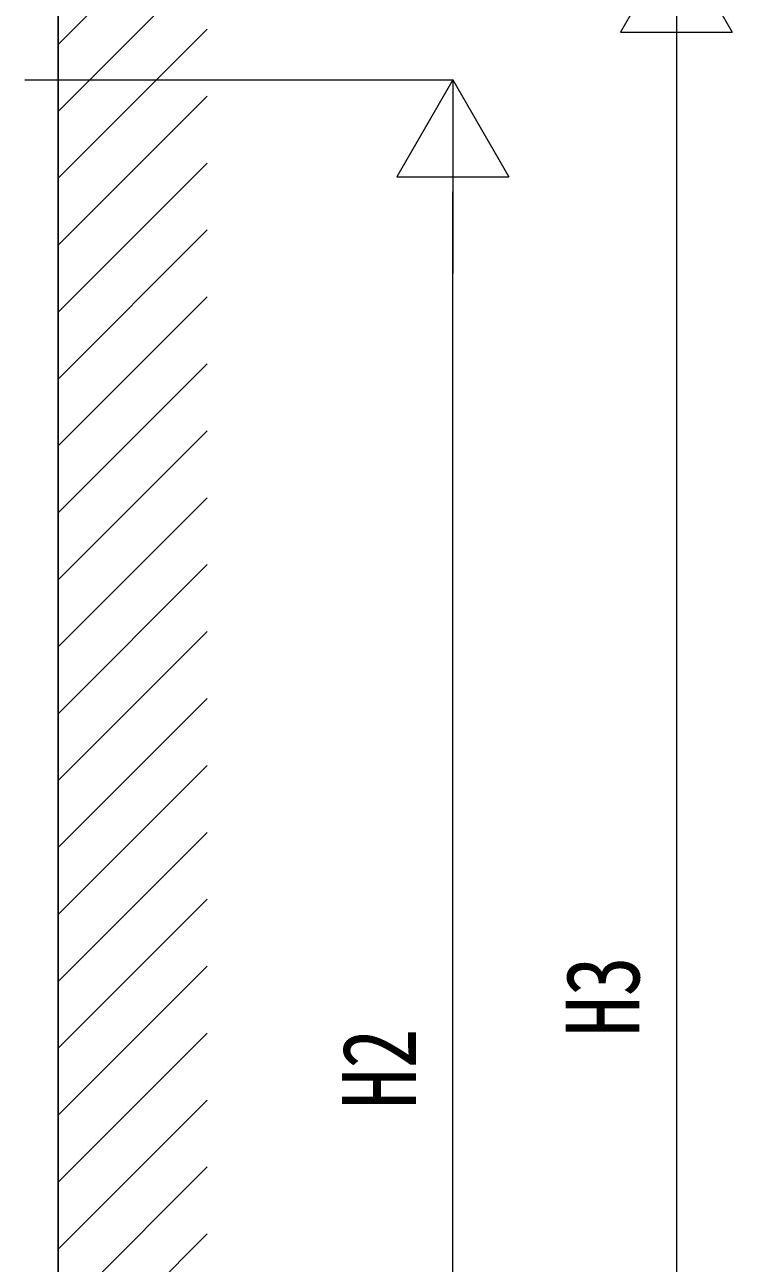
# Model space of a CAD drawing. Units: millimetres, scale not verified. Extents: x -12615 to 12615, y -8910 to 8910.
# Drawn here: x 294 to 1243, y -3560 to -1898 of the extents above; entities that cross this region are included whole.
import ezdxf
from ezdxf.enums import TextEntityAlignment as Align

# ---------------------------------------------------------------- set-up
doc = ezdxf.new("R2010")
doc.units = ezdxf.units.MM
doc.header["$LTSCALE"] = 50
doc.layers.add('0-6_YKK_A1', color=4, linetype='Continuous')
doc.layers.add('0-7_YKK_D', color=6, linetype='Continuous', lineweight=18)
doc.styles.add('ＭＳ ゴシック', font='')
doc.styles.get('ＭＳ ゴシック').set_extended_font_data('MS Gothic')

msp = doc.modelspace()

# ---------------------------------------------------------------- linework, layer by layer
at = {"layer": '0-6_YKK_A1'}
for p, q in [((338.59, -1444.77), (338.59, -4575)), ((338.59, -1924.84), (538.59, -1724.84)), ((338.59, -2014.64), (538.59, -1814.64)), ((338.59, -2104.44), (538.59, -1904.44)), ((338.59, -2194.25), (538.59, -1994.25)), ((338.59, -2284.05), (538.59, -2084.05)), ((338.59, -2373.85), (538.59, -2173.85)), ((338.59, -2463.65), (538.59, -2263.65)), ((338.59, -2553.46), (538.59, -2353.46)), ((338.59, -2643.26), (538.59, -2443.26)), ((338.59, -2733.06), (538.59, -2533.06)), ((338.59, -2822.87), (538.59, -2622.87)), ((338.59, -2912.67), (538.59, -2712.67)), ((338.59, -3002.47), (538.59, -2802.47)), ((338.59, -3092.27), (538.59, -2892.27)), ((338.59, -3182.08), (538.59, -2982.08)), ((338.59, -3271.88), (538.59, -3071.88)), ((338.59, -3361.68), (538.59, -3161.68)), ((338.59, -3451.48), (538.59, -3251.48)), ((338.59, -3541.29), (538.59, -3341.29)), ((338.59, -3631.09), (538.59, -3431.09)), ((338.59, -3720.89), (538.59, -3520.89))]:
    msp.add_line(p, q, dxfattribs=at)
at = {"layer": '0-7_YKK_D', "color": 1}
for p, q in [((1168.48, -1778.59), (1093.48, -1908.5)), ((1168.48, -1778.59), (1243.48, -1908.5)), ((1168.48, -1778.59), (1168.48, -2038.4)), ((1093.48, -1908.5), (1243.48, -1908.5)), ((1168.48, -1928.59), (1168.48, -4425)), ((293.85, -1972.47), (869.48, -1972.47)), ((868.48, -1972.47), (793.48, -2102.37)), ((868.48, -1972.47), (943.48, -2102.37)), ((868.48, -1972.47), (868.48, -2232.27)), ((793.48, -2102.37), (943.48, -2102.37)), ((868.48, -4425), (868.48, -2122.47))]:
    msp.add_line(p, q, dxfattribs=at)

# ---------------------------------------------------------------- texts
at = {"layer": '0-7_YKK_D', "color": 1, "style": 'ＭＳ ゴシック', "width": 0.8}
for s, p in [('H3', (1148.48, -3256)), ('H2', (848.48, -3352.93))]:
    msp.add_text(s, height=98.97, rotation=90, dxfattribs=at).set_placement(p, align=Align.BOTTOM_LEFT)

doc.saveas('drawing.dxf')
